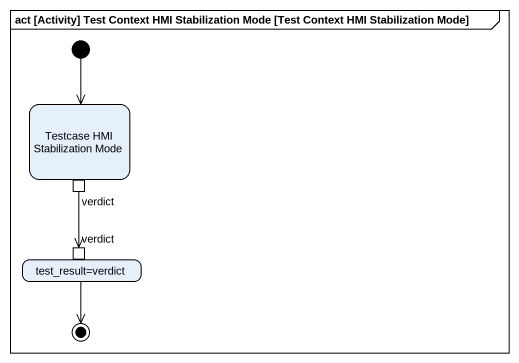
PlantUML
@startuml
mainframe act [Activity] Test Context HMI Stabilization Mode [Test Context HMI Stabilization Mode]
hide empty description
state "Testcase HMI Stabilization Mode" as Testcase_HMI_Stabilization {
  state verdict <<outputPin>>
}
state "test_result=verdict" as test_result_verdict {
  state "verdict" as verdict_2 <<inputPin>>
}
[*] --> Testcase_HMI_Stabilization
verdict --> verdict_2
test_result_verdict --> [*]
@enduml
